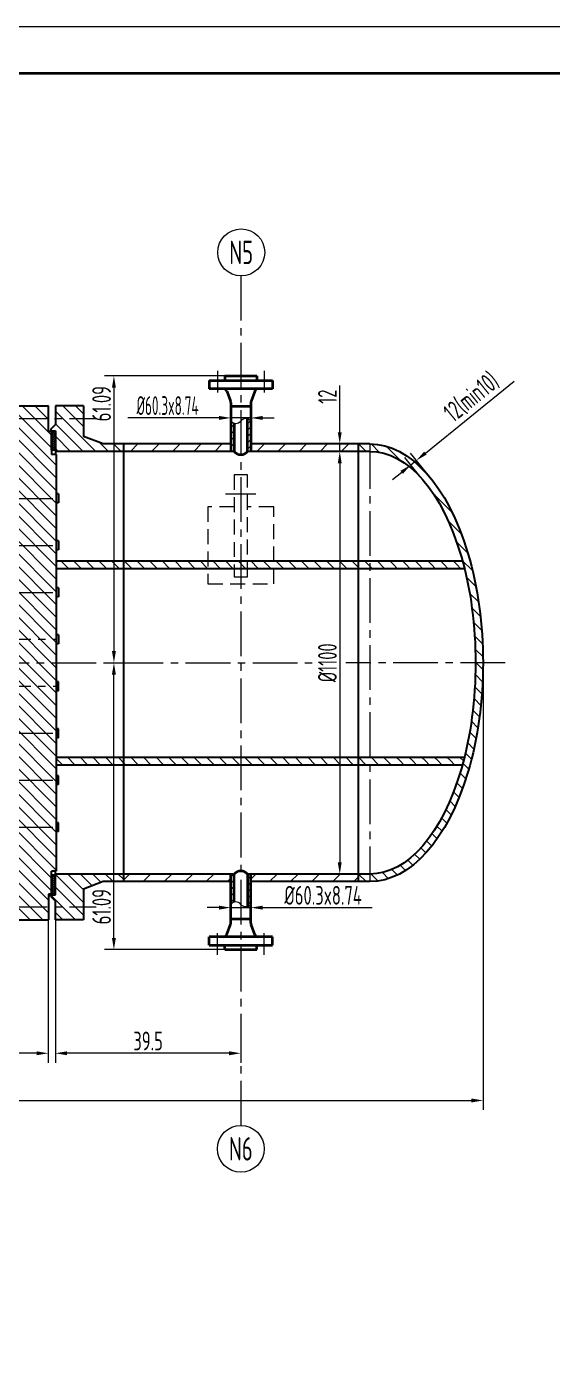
# Model space of a CAD drawing. Header units: millimetres. Extents: x 5765 to 6606, y -201 to 393.
# Drawn here: x 6257.3 to 6369.3, y 109.4 to 393.4 of the extents above; entities that cross this region are included whole.
import ezdxf
from ezdxf.enums import TextEntityAlignment as Align

# ---------------------------------------------------------------- set-up
doc = ezdxf.new("R2010")
doc.units = ezdxf.units.MM
doc.linetypes.add('CENTER2', pattern=[28.575, 19.05, -3.175, 3.175, -3.175])
doc.linetypes.add('DASHED2', pattern=[9.525, 6.35, -3.175])
for name, color, linetype, lineweight in [('1粗实线', 7, 'Continuous', 35), ('2细实线', 3, 'Continuous', 13), ('3中心线', 1, 'CENTER2', 13), ('4虚线', 4, 'DASHED2', 13), ('6剖面线', 6, 'Continuous', 13), ('7文本', 2, 'Continuous', 13), ('8标注', 3, 'Continuous', 13), ('9图表', 4, 'Continuous', 13)]:
    doc.layers.add(name, color=color, linetype=linetype, lineweight=lineweight)
doc.styles.add('lanpec', font='bpec_e.shx', dxfattribs={"width": 0.75, "bigfont": 'hztxt.shx'})
doc.styles.add('lanpec-dim', font='bpec_e.shx', dxfattribs={"width": 0.75})
doc.dimstyles.new('lanpec', dxfattribs={"dimtxt": 4, "dimasz": 2.5, "dimexe": 2, "dimexo": 0, "dimtad": 1, "dimdsep": 46, "dimtxsty": 'lanpec-dim', "dimcen": 2.5, "dimclrd": 256, "dimclre": 256, "dimclrt": 256, "dimazin": 0, "dimtfac": 1, "dimtmove": 0, "dimatfit": 3, "dimfxl": 1, "dimlwd": -1, "dimlwe": -1, "dimarcsym": 0})
doc.dimstyles.new('lanpec$0', dxfattribs={"dimscale": 10, "dimtxt": 4, "dimasz": 2.5, "dimexe": 2, "dimexo": 0, "dimtad": 1, "dimdec": 1, "dimdsep": 46, "dimtxsty": 'lanpec-dim', "dimcen": 0.09, "dimclrd": 256, "dimclre": 256, "dimclrt": 256, "dimadec": 1, "dimazin": 0, "dimtfac": 0.707, "dimtdec": 1, "dimtmove": 0, "dimatfit": 3, "dimfxl": 1, "dimarcsym": 0})
pattern_1 = [(45, (6008.1917, 1244.0623), (-2.245064, 2.245064), [])]
pattern_2 = [(135, (6008.1917, 1244.0623), (-1.3470384, -1.3470384), [])]
pattern_3 = [(45, (4362.77915, 1243.2113), (-0.6735192, 0.6735192), [])]
pattern_4 = [(135, (-625.34, 33.0484), (-1.3470384, -1.3470384), [])]

# ---------------------------------------------------------------- blocks, each defined once
blk = doc.blocks.new('A1')
at = {"layer": '1粗实线'}
blk.add_lwpolyline([(-816, 10), (-10, 10), (-10, 584), (-816, 584)], close=True, dxfattribs=at)
at = {"layer": '9图表'}
blk.add_lwpolyline([(-841, 0), (0, 0), (0, 594), (-841, 594)], close=True, dxfattribs=at)
blk = doc.blocks.new('*D62')
at = {"layer": '8标注', "transparency": 16777216}
for p, q in [((6324.03, 302.98), (6326.03, 302.98)), ((6324.03, 300.48), (6324.03, 215.48)), ((6324.03, 212.98), (6326.03, 212.98))]:
    blk.add_line(p, q, dxfattribs=at)
for points in [[(6323.61, 300.48), (6324.44, 300.48), (6324.03, 302.98)], [(6323.61, 215.48), (6324.44, 215.48), (6324.03, 212.98)]]:
    blk.add_solid(points, dxfattribs=at)
at = {"layer": 'Defpoints', "color": 0, "transparency": 16777216}
for p in [(6324.03, 302.98), (6324.03, 212.98), (6324.03, 212.98)]:
    blk.add_point(p, dxfattribs=at)
at = {"layer": '8标注', "transparency": 16777216, "insert": (6321.4, 257.98), "char_height": 4, "attachment_point": 5, "rotation": 90, "style": 'lanpec-dim'}
blk.add_mtext('%%C1100', dxfattribs=at)
blk = doc.blocks.new('*D63')
at = {"layer": '8标注', "transparency": 16777216}
for p, q in [((6324.03, 307.08), (6324.03, 317)), ((6320.6, 304.58), (6326.03, 304.58)), ((6324.03, 302.98), (6324.03, 304.58)), ((6320.6, 302.98), (6326.03, 302.98)), ((6324.03, 300.48), (6324.03, 297.98))]:
    blk.add_line(p, q, dxfattribs=at)
for points in [[(6323.61, 307.08), (6324.44, 307.08), (6324.03, 304.58)], [(6323.61, 300.48), (6324.44, 300.48), (6324.03, 302.98)]]:
    blk.add_solid(points, dxfattribs=at)
at = {"layer": 'Defpoints', "color": 0, "transparency": 16777216}
for p in [(6320.6, 304.58), (6324.03, 304.58), (6320.6, 302.98)]:
    blk.add_point(p, dxfattribs=at)
at = {"layer": '8标注', "transparency": 16777216, "insert": (6321.4, 314.65), "char_height": 4, "attachment_point": 5, "rotation": 90, "style": 'lanpec-dim'}
blk.add_mtext('12', dxfattribs=at)
blk = doc.blocks.new('*D64')
at = {"layer": '8标注', "transparency": 16777216}
for p, q in [((6300.82, 205.84), (6300.82, 207.84)), ((6305.09, 204.78), (6305.09, 207.84)), ((6298.32, 205.84), (6295.82, 205.84)), ((6300.82, 205.84), (6305.09, 205.84)), ((6307.59, 205.84), (6330.9, 205.84))]:
    blk.add_line(p, q, dxfattribs=at)
for points in [[(6298.32, 206.25), (6298.32, 205.42), (6300.82, 205.84)], [(6307.59, 206.25), (6307.59, 205.42), (6305.09, 205.84)]]:
    blk.add_solid(points, dxfattribs=at)
at = {"layer": 'Defpoints', "color": 0, "transparency": 16777216}
for p in [(6300.82, 205.84), (6300.82, 205.84), (6305.09, 204.78)]:
    blk.add_point(p, dxfattribs=at)
at = {"layer": '8标注', "transparency": 16777216, "insert": (6320.49, 208.46), "char_height": 4, "attachment_point": 5, "style": 'lanpec-dim'}
blk.add_mtext('%%C60.3x8.74', dxfattribs=at)
blk = doc.blocks.new('管口号')
at = {"layer": '2细实线'}
blk.add_circle((0, 5), 5, dxfattribs=at)
at = {"layer": '7文本', "style": 'lanpec', "width": 0.75}
blk.add_attdef('N', text='', height=5, dxfattribs=at).set_placement((0, 5), align=Align.MIDDLE_CENTER)
blk = doc.blocks.new('*D56')
at = {"layer": '8标注', "transparency": 16777216}
for p, q in [((5852.26, 257.98), (5852.26, 162.77)), ((6354.55, 257.98), (6354.55, 162.77)), ((5854.76, 164.77), (6352.05, 164.77))]:
    blk.add_line(p, q, dxfattribs=at)
for points in [[(5854.76, 165.19), (5854.76, 164.35), (5852.26, 164.77)], [(6352.05, 165.19), (6352.05, 164.35), (6354.55, 164.77)]]:
    blk.add_solid(points, dxfattribs=at)
at = {"layer": 'Defpoints', "color": 0, "transparency": 16777216}
for p in [(5852.26, 257.98), (6354.55, 257.98), (6354.55, 164.77)]:
    blk.add_point(p, dxfattribs=at)
at = {"layer": '8标注', "transparency": 16777216, "insert": (6103.41, 167.39), "char_height": 4, "attachment_point": 5, "style": 'lanpec-dim'}
blk.add_mtext('502.29', dxfattribs=at)
blk = doc.blocks.new('*D59')
at = {"layer": '8标注', "transparency": 16777216}
for p, q in [((6263.45, 203.23), (6263.45, 172.82)), ((6302.95, 180.9), (6302.95, 172.82)), ((6300.45, 174.82), (6265.95, 174.82))]:
    blk.add_line(p, q, dxfattribs=at)
for points in [[(6265.95, 175.24), (6265.95, 174.4), (6263.45, 174.82)], [(6300.45, 175.24), (6300.45, 174.4), (6302.95, 174.82)]]:
    blk.add_solid(points, dxfattribs=at)
at = {"layer": 'Defpoints', "color": 0, "transparency": 16777216}
for p in [(6263.45, 203.23), (6302.95, 180.9), (6263.45, 174.82)]:
    blk.add_point(p, dxfattribs=at)
at = {"layer": '8标注', "transparency": 16777216, "insert": (6283.2, 177.44), "char_height": 4, "attachment_point": 5, "style": 'lanpec-dim'}
blk.add_mtext('39.5', dxfattribs=at)
blk = doc.blocks.new('*D45')
at = {"layer": '8标注', "transparency": 16777216}
for p, q in [((6261.95, 203.23), (6261.95, 172.82)), ((6225.81, 182.34), (6225.81, 172.82)), ((6259.45, 174.82), (6228.31, 174.82))]:
    blk.add_line(p, q, dxfattribs=at)
for points in [[(6228.31, 175.24), (6228.31, 174.4), (6225.81, 174.82)], [(6259.45, 175.24), (6259.45, 174.4), (6261.95, 174.82)]]:
    blk.add_solid(points, dxfattribs=at)
at = {"layer": 'Defpoints', "color": 0, "transparency": 16777216}
for p in [(6261.95, 203.23), (6225.81, 182.34), (6225.81, 174.82)]:
    blk.add_point(p, dxfattribs=at)
at = {"layer": '8标注', "transparency": 16777216, "insert": (6243.88, 177.44), "char_height": 4, "attachment_point": 5, "style": 'lanpec-dim'}
blk.add_mtext('36.14', dxfattribs=at)
blk = doc.blocks.new('*D51')
at = {"layer": '8标注', "transparency": 16777216}
for p, q in [((6299.52, 319.07), (6273.92, 319.07)), ((6275.92, 316.57), (6275.92, 260.48)), ((6274.58, 257.98), (6277.92, 257.98))]:
    blk.add_line(p, q, dxfattribs=at)
for points in [[(6275.5, 316.57), (6276.34, 316.57), (6275.92, 319.07)], [(6275.5, 260.48), (6276.34, 260.48), (6275.92, 257.98)]]:
    blk.add_solid(points, dxfattribs=at)
at = {"layer": 'Defpoints', "color": 0, "transparency": 16777216}
for p in [(6299.52, 319.07), (6274.58, 257.98), (6275.92, 257.98)]:
    blk.add_point(p, dxfattribs=at)
at = {"layer": '8标注', "transparency": 16777216, "insert": (6273.3, 313.16), "char_height": 4, "attachment_point": 5, "rotation": 90, "style": 'lanpec-dim'}
blk.add_mtext('61.09', dxfattribs=at)
blk = doc.blocks.new('*D52')
at = {"layer": '8标注', "transparency": 16777216}
for p, q in [((6274.58, 257.98), (6277.92, 257.98)), ((6275.92, 199.39), (6275.92, 255.48)), ((6300.3, 196.89), (6273.92, 196.89))]:
    blk.add_line(p, q, dxfattribs=at)
for points in [[(6275.5, 255.48), (6276.34, 255.48), (6275.92, 257.98)], [(6275.5, 199.39), (6276.34, 199.39), (6275.92, 196.89)]]:
    blk.add_solid(points, dxfattribs=at)
at = {"layer": 'Defpoints', "color": 0, "transparency": 16777216}
for p in [(6274.58, 257.98), (6275.92, 257.98), (6300.3, 196.89)]:
    blk.add_point(p, dxfattribs=at)
at = {"layer": '8标注', "transparency": 16777216, "insert": (6273.3, 206.04), "char_height": 4, "attachment_point": 5, "rotation": 90, "style": 'lanpec-dim'}
blk.add_mtext('61.09', dxfattribs=at)
blk = doc.blocks.new('*D54')
at = {"layer": '8标注', "transparency": 16777216}
for p, q in [((6298.32, 310.12), (6278.92, 310.12)), ((6300.82, 310.12), (6300.82, 312.12)), ((6305.09, 310.12), (6300.82, 310.12)), ((6305.09, 311.18), (6305.09, 308.12)), ((6307.59, 310.12), (6310.09, 310.12))]:
    blk.add_line(p, q, dxfattribs=at)
for points in [[(6298.32, 310.54), (6298.32, 309.71), (6300.82, 310.12)], [(6307.59, 310.54), (6307.59, 309.71), (6305.09, 310.12)]]:
    blk.add_solid(points, dxfattribs=at)
at = {"layer": 'Defpoints', "color": 0, "transparency": 16777216}
for p in [(6300.82, 310.12), (6300.82, 310.12), (6305.09, 311.18)]:
    blk.add_point(p, dxfattribs=at)
at = {"layer": '8标注', "transparency": 16777216, "insert": (6287.37, 312.75), "char_height": 4, "attachment_point": 5, "style": 'lanpec-dim'}
blk.add_mtext('{\\W0.6;%%C60.3x8.74}', dxfattribs=at)
blk = doc.blocks.new('*D55')
at = {"layer": '8标注', "transparency": 16777216}
for p, q in [((6342.28, 302.64), (6361.2, 317.97)), ((6342.24, 296.31), (6337.9, 301.66)), ((6343.42, 297.26), (6339.08, 302.62)), ((6339.16, 300.11), (6340.34, 301.06)), ((6337.22, 298.53), (6335.28, 296.96))]:
    blk.add_line(p, q, dxfattribs=at)
for points in [[(6342.02, 302.96), (6342.54, 302.31), (6340.34, 301.06)], [(6336.96, 298.86), (6337.48, 298.21), (6339.16, 300.11)]]:
    blk.add_solid(points, dxfattribs=at)
at = {"layer": 'Defpoints', "color": 0, "transparency": 16777216}
for p in [(6340.34, 301.06), (6342.24, 296.31), (6343.42, 297.26)]:
    blk.add_point(p, dxfattribs=at)
at = {"layer": '8标注', "transparency": 16777216, "insert": (6352.13, 314.48), "char_height": 4, "attachment_point": 5, "rotation": 39.0248, "style": 'lanpec-dim'}
blk.add_mtext('12(min10)', dxfattribs=at)

msp = doc.modelspace()

# ---------------------------------------------------------------- hatches: boundary and pattern name
at = {"layer": '6剖面线'}
h = msp.add_hatch(dxfattribs=at)
h.set_pattern_fill('ANSI31', color=256, scale=0.6, angle=90, style=0)
h.set_pattern_definition([(135, (734.04, -342.4816), (-1.3470384, -1.3470384), [])])
h.paths.add_polyline_path([(6254.154, 312.729), (6261.954, 312.729), (6261.954, 309.979), (6254.154, 309.979)])
h.paths.add_polyline_path([(6254.154, 304.579), (6254.154, 309.979), (6261.954, 309.979), (6261.954, 307.229), (6262.654, 307.229), (6262.654, 303.229), (6262.654, 302.329), (6263.654, 302.329), (6263.654, 292.979), (6254.154, 292.979)])
h.paths.add_polyline_path([(6254.154, 292.979), (6263.654, 292.979), (6263.654, 282.979), (6254.154, 282.979)])
h.paths.add_polyline_path([(6254.154, 282.979), (6263.654, 282.979), (6263.654, 272.979), (6254.154, 272.979)])
h.paths.add_polyline_path([(6254.154, 272.979), (6263.654, 272.979), (6263.654, 262.979), (6254.154, 262.979)])
h.paths.add_polyline_path([(6254.154, 262.979), (6263.654, 262.979), (6263.654, 257.979), (6254.154, 257.979)])
h.paths.add_polyline_path([(6254.154, 257.979), (6263.654, 257.979), (6263.654, 252.979), (6254.154, 252.979)])
h.paths.add_polyline_path([(6254.154, 252.979), (6263.654, 252.979), (6263.654, 242.979), (6254.154, 242.979)])
h.paths.add_polyline_path([(6254.154, 242.979), (6263.654, 242.979), (6263.654, 232.979), (6254.154, 232.979)])
h.paths.add_polyline_path([(6254.154, 232.979), (6263.654, 232.979), (6263.654, 222.979), (6254.154, 222.979)])
h.paths.add_polyline_path([(6254.154, 222.979), (6263.654, 222.979), (6263.654, 213.629), (6262.654, 213.629), (6262.654, 208.729), (6261.954, 208.729), (6261.954, 205.979), (6254.154, 205.979)])
h.paths.add_polyline_path([(6254.154, 205.979), (6261.954, 205.979), (6261.954, 203.229), (6254.154, 203.229)])
h = msp.add_hatch(dxfattribs=at)
h.set_pattern_fill('ANSI31', color=256, scale=0.6, angle=90, style=0)
h.set_pattern_definition([(135, (-65369.7516, -31472.7335), (-1.34703842, -1.34703842), [])])
h.paths.add_polyline_path([(6263.454, 309.979), (6263.454, 312.729), (6269.454, 312.729), (6269.454, 309.979)])
h.paths.add_polyline_path([(6269.454, 309.979), (6269.454, 306.179), (6273.654, 304.579), (6277.954, 304.579), (6277.954, 302.979), (6263.454, 302.979), (6263.454, 307.379), (6262.454, 307.379), (6262.454, 307.729), (6263.454, 308.729), (6263.454, 309.979)])
h = msp.add_hatch(dxfattribs=at)
h.set_pattern_fill('ANSI31', color=256, scale=0.3, style=0)
h.set_pattern_definition(pattern_3)
h.paths.add_polyline_path([(6304.37, 309.919, -0.1674325), (6305.09, 309.431), (6305.09, 302.979), (6304.37, 302.979)])
h.paths.add_polyline_path([(6300.818, 309.431, 0.1674325), (6301.538, 308.943), (6301.538, 302.979), (6300.818, 302.979)])
h = msp.add_hatch(dxfattribs=at)
h.set_pattern_fill('ANSI37', color=256, scale=0.1, style=0)
h.set_pattern_definition([(45, (4726.07433, 1236.8422), (-0.224506403, 0.224506403), []), (135, (4726.07433, 1236.8422), (-0.224506403, -0.224506403), [])])
h.paths.add_polyline_path([(6263.454, 303.229), (6262.654, 303.229), (6262.654, 307.229), (6263.454, 307.229)])
h = msp.add_hatch(dxfattribs=at)
h.set_pattern_fill('ANSI31', color=256, style=0)
h.set_pattern_definition(pattern_1)
h.paths.add_polyline_path([(6305.09, 304.579), (6305.09, 302.979), (6327.954, 302.979), (6327.954, 304.579)])
h.paths.add_polyline_path([(6300.818, 302.979), (6300.818, 304.579), (6277.954, 304.579), (6277.954, 302.979)])
h = msp.add_hatch(dxfattribs=at)
h.set_pattern_fill('ANSI31', color=256, scale=0.6, angle=90, style=0)
h.set_pattern_definition(pattern_2)
edge = h.paths.add_edge_path()
edge.add_ellipse((6330.454, 257.979), major_axis=(0, 45), ratio=0.5, start_angle=270, end_angle=360)
edge.add_line((6330.454, 302.979), (6330.454, 304.579))
edge.add_ellipse((6330.454, 257.979), major_axis=(0, 46.6), ratio=0.5171674, start_angle=270, end_angle=360, ccw=False)
edge.add_line((6354.554, 257.979), (6352.954, 257.979))
h.paths.add_polyline_path([(6327.954, 302.979), (6327.954, 304.579), (6330.454, 304.579), (6330.454, 302.979)])
edge = h.paths.add_edge_path()
edge.add_ellipse((6330.454, 257.979), major_axis=(0, 45), ratio=0.5, start_angle=180, end_angle=270)
edge.add_line((6352.954, 257.979), (6354.554, 257.979))
edge.add_ellipse((6330.454, 257.979), major_axis=(0, 46.6), ratio=0.5171674, start_angle=180, end_angle=270, ccw=False)
edge.add_line((6330.454, 211.379), (6330.454, 212.979))
h.paths.add_polyline_path([(6330.454, 212.979), (6330.454, 211.379), (6327.954, 211.379), (6327.954, 212.979)])
h = msp.add_hatch(dxfattribs=at)
h.set_pattern_fill('ANSI31', color=256, scale=0.6, angle=90, style=0)
h.set_pattern_definition(pattern_4)
h.paths.add_polyline_path([(6309.543, 279.679), (6282.043, 279.679), (6282.043, 278.879), (6309.543, 278.879)])
h.paths.add_polyline_path([(6309.543, 278.879), (6282.043, 278.879), (6282.043, 278.079), (6309.543, 278.079)])
h.paths.add_polyline_path([(6334.543, 279.679), (6309.543, 279.679), (6309.543, 278.879), (6334.543, 278.879)])
h.paths.add_polyline_path([(6334.543, 278.879), (6309.543, 278.879), (6309.543, 278.079), (6334.543, 278.079)])
h.paths.add_polyline_path([(6263.654, 278.879), (6263.654, 278.079), (6282.043, 278.079), (6282.043, 278.879)])
h.paths.add_polyline_path([(6263.654, 279.679), (6263.654, 278.879), (6282.043, 278.879), (6282.043, 279.679)])
h.paths.add_polyline_path([(6350.45, 278.896), (6350.45, 279.679), (6334.543, 279.679), (6334.543, 278.879)])
h.paths.add_polyline_path([(6350.59, 278.079), (6350.59, 278.896), (6334.543, 278.879), (6334.543, 278.079)])
h = msp.add_hatch(dxfattribs=at)
h.set_pattern_fill('ANSI31', color=256, scale=0.6, angle=90, style=0)
h.set_pattern_definition(pattern_4)
h.paths.add_polyline_path([(6309.543, 236.279), (6282.043, 236.279), (6282.043, 237.079), (6309.543, 237.079)])
h.paths.add_polyline_path([(6309.543, 237.079), (6282.043, 237.079), (6282.043, 237.879), (6309.543, 237.879)])
h.paths.add_polyline_path([(6334.543, 236.279), (6309.543, 236.279), (6309.543, 237.079), (6334.543, 237.079)])
h.paths.add_polyline_path([(6334.543, 237.079), (6309.543, 237.079), (6309.543, 237.879), (6334.543, 237.879)])
h.paths.add_polyline_path([(6263.654, 237.079), (6263.654, 237.879), (6282.043, 237.879), (6282.043, 237.079)])
h.paths.add_polyline_path([(6263.654, 236.279), (6263.654, 237.079), (6282.043, 237.079), (6282.043, 236.279)])
h.paths.add_polyline_path([(6350.58, 237.063), (6350.58, 237.879), (6334.543, 237.879), (6334.543, 237.079)])
h.paths.add_polyline_path([(6350.126, 236.279), (6350.309, 237.063), (6334.543, 237.079), (6334.543, 236.279)])
h = msp.add_hatch(dxfattribs=at)
h.set_pattern_fill('ANSI31', color=256, scale=0.6, angle=90, style=0)
h.set_pattern_definition(pattern_2)
h.paths.add_polyline_path([(6277.954, 212.979), (6277.954, 211.379), (6273.654, 211.379), (6269.454, 209.779), (6269.454, 205.979), (6263.454, 205.979), (6263.454, 207.229), (6262.454, 208.229), (6262.454, 208.579), (6263.454, 208.579), (6263.454, 212.979)])
h.paths.add_polyline_path([(6269.454, 205.979), (6269.454, 203.229), (6263.454, 203.229), (6263.454, 205.979)])
h = msp.add_hatch(dxfattribs=at)
h.set_pattern_fill('ANSI37', color=256, scale=0.1, style=0)
h.set_pattern_definition([(315, (-65369.75156, 31988.6919), (-0.224506403, -0.224506403), []), (225, (-65369.75156, 31988.6919), (-0.224506403, 0.224506403), [])])
h.paths.add_polyline_path([(6263.454, 208.729), (6262.654, 208.729), (6262.654, 212.729), (6263.454, 212.729)])
h = msp.add_hatch(dxfattribs=at)
h.set_pattern_fill('ANSI31', color=256, style=0)
h.set_pattern_definition(pattern_1)
h.paths.add_polyline_path([(6305.09, 211.379), (6305.09, 212.979), (6327.954, 212.979), (6327.954, 211.379)])
h.paths.add_polyline_path([(6300.818, 212.979), (6300.818, 211.379), (6277.954, 211.379), (6277.954, 212.979)])
h = msp.add_hatch(dxfattribs=at)
h.set_pattern_fill('ANSI31', color=256, scale=0.3, style=0)
h.set_pattern_definition(pattern_3)
h.paths.add_polyline_path([(6304.37, 206.04, 0.1674325), (6305.09, 206.528), (6305.09, 212.979), (6304.37, 212.979)])
h.paths.add_polyline_path([(6300.818, 206.528, -0.1674325), (6301.538, 207.015), (6301.538, 212.979), (6300.818, 212.979)])

# ---------------------------------------------------------------- linework, layer by layer
for p, q in [((6254.154, 312.729), (6261.954, 312.729)), ((6261.954, 307.229), (6261.954, 312.729)), ((6263.454, 312.729), (6263.454, 308.729)), ((6269.454, 312.729), (6263.454, 312.729)), ((6269.454, 312.729), (6269.454, 306.179)), ((6262.654, 307.229), (6261.954, 307.229)), ((6262.654, 307.229), (6261.954, 307.229)), ((6262.454, 307.729), (6263.454, 308.729)), ((6262.454, 307.729), (6262.454, 307.229)), ((6262.454, 307.379), (6263.454, 307.379)), ((6262.654, 307.229), (6262.654, 302.329)), ((6263.454, 307.379), (6263.454, 302.329)), ((6273.654, 304.579), (6269.454, 306.179)), ((6277.954, 304.579), (6273.654, 304.579)), ((6277.954, 304.579), (6277.954, 257.979)), ((6300.818, 304.579), (6277.954, 304.579)), ((6327.954, 304.579), (6305.09, 304.579)), ((6330.454, 304.579), (6327.954, 304.579)), ((6327.954, 304.579), (6327.954, 257.979)), ((6263.654, 302.329), (6262.654, 302.329)), ((6277.954, 302.979), (6263.454, 302.979)), ((6263.654, 302.329), (6263.654, 213.629)), ((6301.538, 302.979), (6277.954, 302.979)), ((6327.954, 302.979), (6304.37, 302.979)), ((6330.454, 302.979), (6327.954, 302.979)), ((6264.104, 293.929), (6263.654, 293.929)), ((6264.104, 293.929), (6264.104, 292.029)), ((6264.104, 292.029), (6263.654, 292.029)), ((6264.104, 283.929), (6263.654, 283.929)), ((6264.104, 282.029), (6263.654, 282.029)), ((6264.104, 283.929), (6264.104, 282.029)), ((6263.654, 279.679), (6350.165, 279.679)), ((6263.654, 278.079), (6350.585, 278.079)), ((6264.104, 273.929), (6263.654, 273.929)), ((6264.104, 273.929), (6264.104, 272.029)), ((6264.104, 272.029), (6263.654, 272.029)), ((6264.104, 263.929), (6263.654, 263.929)), ((6264.104, 262.029), (6263.654, 262.029)), ((6264.104, 263.929), (6264.104, 262.029)), ((6277.954, 257.979), (6277.954, 211.379)), ((6327.954, 257.979), (6327.954, 211.379)), ((6264.104, 253.929), (6263.654, 253.929)), ((6264.104, 252.029), (6264.104, 253.929)), ((6264.104, 252.029), (6263.654, 252.029)), ((6264.104, 243.929), (6263.654, 243.929)), ((6264.104, 242.029), (6263.654, 242.029)), ((6264.104, 242.029), (6264.104, 243.929)), ((6263.654, 237.879), (6350.585, 237.879)), ((6263.654, 236.279), (6350.165, 236.279)), ((6264.104, 233.929), (6263.654, 233.929)), ((6264.104, 232.029), (6264.104, 233.929)), ((6264.104, 232.029), (6263.654, 232.029)), ((6264.104, 223.929), (6263.654, 223.929)), ((6264.104, 222.029), (6263.654, 222.029)), ((6264.104, 222.029), (6264.104, 223.929)), ((6263.654, 213.629), (6262.654, 213.629)), ((6262.654, 208.729), (6262.654, 213.629)), ((6263.454, 208.579), (6263.454, 213.629)), ((6277.954, 212.979), (6263.454, 212.979)), ((6273.654, 211.379), (6269.454, 209.779)), ((6277.954, 211.379), (6273.654, 211.379)), ((6301.538, 212.979), (6277.954, 212.979)), ((6300.818, 211.379), (6277.954, 211.379)), ((6327.954, 212.979), (6304.37, 212.979)), ((6327.954, 211.379), (6305.09, 211.379)), ((6330.454, 212.979), (6327.954, 212.979)), ((6330.454, 211.379), (6327.954, 211.379)), ((6262.654, 208.729), (6261.954, 208.729)), ((6262.654, 208.729), (6261.954, 208.729)), ((6261.954, 208.729), (6261.954, 203.229)), ((6262.454, 208.229), (6262.454, 208.729)), ((6262.454, 208.579), (6263.454, 208.579)), ((6262.454, 208.229), (6263.454, 207.229)), ((6269.454, 209.779), (6269.454, 203.229)), ((6263.454, 203.229), (6263.454, 207.229)), ((6254.154, 203.229), (6261.954, 203.229)), ((6269.454, 203.229), (6263.454, 203.229))]:
    msp.add_line(p, q)
for points in [[(6262.654, 307.229), (6263.454, 307.229), (6263.454, 303.229), (6262.654, 303.229), (6262.654, 307.229)], [(6262.654, 208.729), (6263.454, 208.729), (6263.454, 212.729), (6262.654, 212.729), (6262.654, 208.729)]]:
    msp.add_lwpolyline(points)
at = {"extrusion": (0, 0, -1)}
for major_axis, ratio in [((0, 46.6), 0.5171674), ((0, 45), 0.5)]:
    msp.add_ellipse((6330.454, 257.979), major_axis=major_axis, ratio=ratio, start_param=0, end_param=3.1415927, dxfattribs=at)
at = {"layer": '1粗实线', "ltscale": 0.5}
for p, q in [((6296.234, 318.125), (6309.674, 318.125)), ((6296.234, 318.125), (6296.234, 316.333)), ((6299.522, 319.065), (6306.386, 319.065)), ((6299.522, 319.065), (6299.522, 318.125)), ((6306.386, 319.065), (6306.386, 318.125)), ((6309.674, 318.125), (6309.674, 316.333)), ((6309.674, 316.333), (6296.234, 316.333)), ((6299.985, 315.811), (6300.768, 313.692)), ((6305.922, 315.811), (6305.139, 313.692)), ((6300.818, 313.414), (6300.818, 312.565)), ((6305.09, 312.565), (6300.818, 312.565)), ((6300.818, 312.565), (6300.818, 302.979)), ((6305.09, 313.414), (6305.09, 312.565)), ((6305.09, 312.565), (6305.09, 302.979)), ((6304.37, 302.979), (6304.37, 309.919)), ((6301.538, 308.943), (6301.538, 302.979)), ((6300.818, 203.393), (6300.818, 212.979)), ((6301.538, 207.015), (6301.538, 212.979)), ((6304.37, 212.979), (6304.37, 206.04)), ((6305.09, 203.393), (6305.09, 212.979)), ((6299.985, 200.148), (6300.768, 202.267)), ((6300.818, 202.544), (6300.818, 203.393)), ((6305.09, 203.393), (6300.818, 203.393)), ((6305.09, 202.544), (6305.09, 203.393)), ((6305.922, 200.148), (6305.139, 202.267)), ((6309.674, 199.625), (6296.234, 199.625)), ((6296.234, 197.833), (6296.234, 199.625)), ((6309.674, 197.833), (6309.674, 199.625)), ((6296.234, 197.833), (6309.674, 197.833)), ((6299.522, 196.893), (6299.522, 197.833)), ((6299.522, 196.893), (6306.386, 196.893)), ((6306.386, 196.893), (6306.386, 197.833))]:
    msp.add_line(p, q, dxfattribs=at)
for centre, radius, start, end in [((6299.235, 315.533), 0.8, 20.28013, 90), ((6306.673, 315.533), 0.8, 90, 159.71987), ((6300.018, 313.414), 0.8, 0, 20.28013), ((6305.89, 313.414), 0.8, 159.71987, 180), ((6302.954, 304.182), 1.858, 220.35736, 319.64264), ((6302.954, 211.776), 1.858, 40.35736, 139.64264), ((6300.018, 202.544), 0.8, 339.71987, 0), ((6305.89, 202.544), 0.8, 180, 200.28013), ((6299.235, 200.425), 0.8, 270, 339.71987), ((6306.673, 200.425), 0.8, 200.28013, 270)]:
    msp.add_arc(centre, radius, start, end, dxfattribs=at)
at = {"layer": '2细实线'}
for points in [[(6305.09, 309.431, 0.5), (6302.954, 309.431, -0.5), (6300.818, 309.431, -0.5)], [(6305.09, 206.528, -0.5), (6302.954, 206.528, 0.5), (6300.818, 206.528, 0.5)]]:
    msp.add_lwpolyline(points, format="xyb", dxfattribs=at)
at = {"layer": '3中心线', "ltscale": 0.5}
for p, q in [((6302.954, 340.368), (6302.954, 159.47)), ((6298.002, 320.144), (6298.002, 315.533)), ((6307.906, 320.144), (6307.906, 315.533)), ((6252.187, 309.979), (6272.125, 309.979)), ((6330.454, 304.579), (6330.454, 211.379)), ((5939.093, 292.979), (6264.104, 292.979)), ((6299.723, 293.984), (6306.184, 293.984)), ((5939.093, 282.979), (6264.104, 282.979)), ((5939.093, 272.979), (6264.104, 272.979)), ((6162.951, 262.979), (6263.654, 262.979)), ((6162.611, 257.979), (6318.19, 257.979)), ((6359.243, 257.979), (6325.35, 257.979)), ((6162.951, 252.979), (6263.654, 252.979)), ((5939.093, 242.979), (6264.104, 242.979)), ((5939.093, 232.979), (6264.104, 232.979)), ((5939.093, 222.979), (6264.104, 222.979)), ((6252.187, 205.979), (6272.125, 205.979)), ((6298.002, 195.815), (6298.002, 200.425)), ((6307.906, 195.815), (6307.906, 200.425))]:
    msp.add_line(p, q, dxfattribs=at)
at = {"layer": '4虚线', "ltscale": 0.5}
for p, q in [((6304.354, 297.984), (6301.554, 297.984)), ((6301.554, 297.984), (6301.554, 276.262)), ((6304.354, 276.262), (6304.354, 297.984)), ((6301.554, 291.187), (6295.954, 291.187)), ((6295.954, 291.187), (6295.954, 274.797)), ((6309.954, 291.187), (6304.354, 291.187)), ((6309.954, 274.797), (6309.954, 291.187)), ((6301.554, 276.262), (6304.354, 276.262)), ((6295.954, 274.797), (6309.954, 274.797))]:
    msp.add_line(p, q, dxfattribs=at)

# ---------------------------------------------------------------- block references
at = {"layer": '2细实线'}
msp.add_blockref('A1', (6606.028, -200.559), dxfattribs=at)
at = {"layer": '8标注'}
for p, values in [((6303.037, 340.368), {'N': 'N5'}), ((6302.954, 149.47), {'N': 'N6'})]:
    msp.add_blockref('管口号', p, dxfattribs=at).add_auto_attribs(values)

# ---------------------------------------------------------------- dimensions: what is measured, and where the dimension line sits
for base, p1, p2, angle, text, picture, middle, dimtype in [((6340.339, 301.062), (6342.241, 296.31), (6343.417, 297.263), 39.02482, '12(min10)', '*D55', (6354.02, 312.151), 161), ((6300.818, 310.122), (6305.09, 311.18), (6300.818, 310.122), 180, '{\\W0.6;%%C60.3x8.74}', '*D54', (6287.371, 310.122), 160), ((6324.028, 304.579), (6320.599, 302.979), (6320.599, 304.579), 90, '12', '*D63', (6324.028, 314.649), 160), ((6300.818, 205.836), (6305.09, 204.778), (6300.818, 205.836), 180, '%%C60.3x8.74', '*D64', (6320.493, 205.836), 160)]:
    dim = msp.add_linear_dim(base=base, p1=p1, p2=p2, angle=angle, text=text, dimstyle='lanpec', dxfattribs=at)
    dim.commit()
    dim.dimension.update_dxf_attribs({"geometry": picture, "text_midpoint": middle, "dimtype": dimtype})
for p1, angle, picture, middle in [((6299.522, 319.065), 270, '*D51', (6275.92, 313.158)), ((6300.303, 196.893), 90, '*D52', (6275.92, 206.038))]:
    dim = msp.add_linear_dim(base=(6275.92, 257.979), p1=p1, p2=(6274.58, 257.979), angle=angle, dimstyle='lanpec$0', override={"dimscale": 1, "dimdec": 2, "dimcen": 2.5, "dimadec": 2, "dimtfac": 1, "dimtdec": 2, "dimlwd": 65535, "dimlwe": 65535}, dxfattribs=at)
    dim.commit()
    dim.dimension.update_dxf_attribs({"geometry": picture, "text_midpoint": middle, "dimtype": 160})
dim = msp.add_linear_dim(base=(6324.028, 212.979), p1=(6324.028, 302.979), p2=(6324.028, 212.979), angle=90, text='%%C1100', dimstyle='lanpec', dxfattribs=at)
dim.commit()
dim.dimension.update_dxf_attribs({"geometry": '*D62', "text_midpoint": (6321.403, 257.979)})
dim = msp.add_linear_dim(base=(6354.554, 164.768), p1=(5852.263, 257.979), p2=(6354.554, 257.979), dimstyle='lanpec$0', override={"dimscale": 1, "dimdec": 2, "dimcen": 2.5, "dimadec": 2, "dimtfac": 1, "dimtdec": 2, "dimlwd": 65535, "dimlwe": 65535}, dxfattribs=at)
dim.commit()
dim.dimension.update_dxf_attribs({"geometry": '*D56', "text_midpoint": (6103.408, 167.393)})
for base, p1, p2, picture, middle in [((6225.813, 174.818), (6261.954, 203.229), (6225.813, 182.338), '*D45', (6243.883, 177.443)), ((6263.454, 174.818), (6302.954, 180.898), (6263.454, 203.229), '*D59', (6283.204, 177.443))]:
    dim = msp.add_linear_dim(base=base, p1=p1, p2=p2, angle=180, dimstyle='lanpec$0', override={"dimscale": 1, "dimdec": 2, "dimcen": 2.5, "dimadec": 2, "dimtfac": 1, "dimtdec": 2, "dimlwd": 65535, "dimlwe": 65535}, dxfattribs=at)
    dim.commit()
    dim.dimension.update_dxf_attribs({"geometry": picture, "text_midpoint": middle})

doc.saveas('drawing.dxf')
